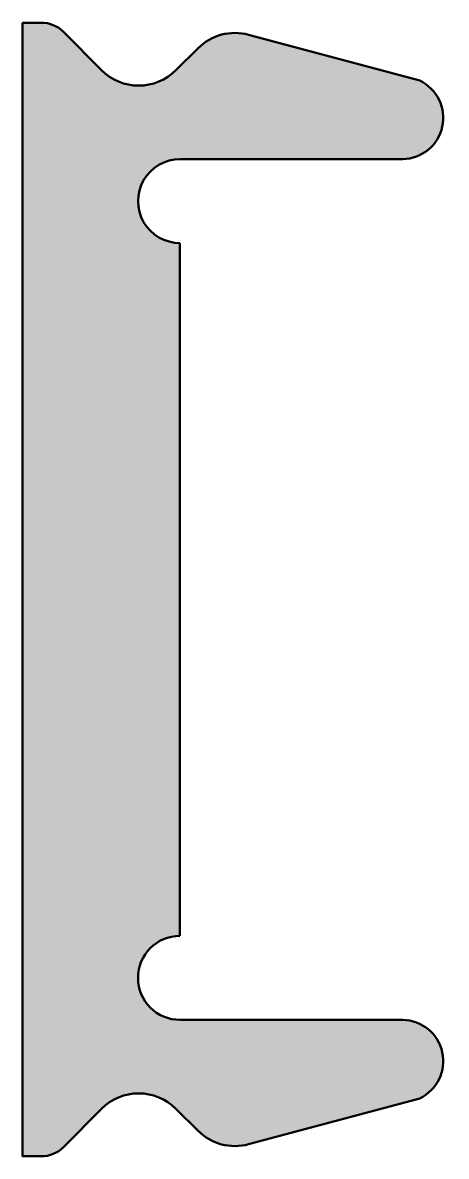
# Model space of a CAD drawing. Extents: x 0.2 to 4.2, y -15 to -4.2.
import ezdxf

# ---------------------------------------------------------------- set-up
doc = ezdxf.new("R2010")
doc.units = 0
doc.layers.add('0S-Plastic contour', color=254, linetype='Continuous', lineweight=50)
doc.layers.add('0S-Plastic hatch', color=253, linetype='Continuous', lineweight=25)

# ---------------------------------------------------------------- blocks, each defined once
blk = doc.blocks.new('224156__381C7CE2_076F_432D_8FB7_D27636871023_')
at = {"layer": '0S-Plastic hatch'}
h = blk.add_hatch(color=256, dxfattribs=at)
edge = h.paths.add_edge_path()
edge.add_line((0.199999988079071, -4.199998950958252), (0.199999988079071, -14.99999389648437))
edge.add_line((0.199999988079071, -14.99999389648437), (0.376809735114038, -15.00000920468758))
edge.add_arc((0.3768357091399189, -14.70000920581201), 0.2999999999999871, 269.9950393264607, 315.0801888009544)
edge.add_line((0.5892644268536525, -14.9118441412936), (0.953204274177551, -14.54688415527344))
edge.add_ellipse((1.306712235544366, -14.89879047831302), major_axis=(-0.4988045097480209, 0), ratio=1, start_angle=224.872383710006, end_angle=315.13008945352396, ccw=False)
edge.add_line((1.660205006599429, -14.54686889648437), (1.873888809810188, -14.7581084536673))
edge.add_arc((2.225402673658826, -14.40252723436261), 0.5000000000000048, 225.3295734006984, 285.0047529470716)
edge.add_line((2.354852259748255, -14.8854794107334), (3.987292289733886, -14.44792327880859))
edge.add_arc((3.816998645307339, -14.09330014794873), 0.3933922854771387, 295.6507933389566, 448.9368353466629)
edge.add_line((3.824297904968261, -13.6999755859375), (1.699999928474426, -13.70000610351562))
edge.add_ellipse((1.699999928474426, -13.29999694824218), major_axis=(-0.4000091552734393, 0), ratio=1, start_angle=-89.99999999999989, end_angle=90.00000000000011, ccw=False)
edge.add_line((1.699999928474426, -12.89998779296875), (1.699999928474426, -6.300005054473877))
edge.add_ellipse((1.699999928474426, -5.899995899200439), major_axis=(-0.4000091552734384, 0), ratio=1, start_angle=-90, end_angle=90.00000000000011, ccw=False)
edge.add_line((1.699999928474426, -5.499986743927), (3.824328422546387, -5.500017261505126))
edge.add_arc((3.817005612733952, -5.106694516011528), 0.3933909069439337, 271.0665989552554, 424.3502359587957)
edge.add_line((3.987292289733887, -4.752069568634034), (2.354852259748256, -4.314513436709225))
edge.add_arc((2.225402673658821, -4.797465613080005), 0.4999999999999985, 74.99524705292745, 134.6704265993016)
edge.add_line((1.873888809810186, -4.441884393775326), (1.660205006599425, -4.653123950958251))
edge.add_ellipse((1.306712235544365, -4.301202369129605), major_axis=(-0.4988045097480184, 0), ratio=1, start_angle=44.86991054647609, end_angle=135.127616289994, ccw=False)
edge.add_line((0.9532042741775512, -4.653108692169189), (0.589271949640743, -4.288156335366879))
edge.add_arc((0.3768432566956959, -4.499991295686599), 0.2999999999999972, 44.9198178983256, 90.00248033677418)
edge.add_line((0.3768302696827197, -4.199991295967706), (0.199999988079071, -4.199998950958252))
at = {"layer": '0S-Plastic contour', "color": 7}
for points in [[(0.3768302696827197, -4.199991295967706), (0.199999988079071, -4.199998950958252)], [(0.199999988079071, -4.199998950958252), (0.199999988079071, -14.99999389648437), (0.376809735114038, -15.00000920468758)], [(0.9532042741775512, -4.653108692169189), (0.589271949640743, -4.288156335366879)], [(3.987292289733887, -4.752069568634034), (2.354852259748256, -4.314513436709225)], [(1.873888809810186, -4.441884393775326), (1.660205006599425, -4.653123950958251)], [(1.699999928474426, -5.499986743927), (3.824328422546387, -5.500017261505126)], [(1.699999928474426, -12.89998779296875), (1.699999928474426, -6.300005054473877)], [(3.824297904968261, -13.6999755859375), (1.699999928474426, -13.70000610351562)], [(2.354852259748255, -14.8854794107334), (3.987292289733886, -14.44792327880859)], [(0.5892644268536525, -14.9118441412936), (0.953204274177551, -14.54688415527344)], [(1.660205006599429, -14.54686889648437), (1.873888809810188, -14.7581084536673)]]:
    blk.add_lwpolyline(points, dxfattribs=at)
for centre, radius, start, end in [((0.3768432566956959, -4.499991295686599), 0.2999999999999972, 44.9198178983256, 90.00248033677418), ((2.225402673658821, -4.797465613080005), 0.4999999999999985, 74.99524705292745, 134.6704265993016), ((3.817005612733952, -5.106694516011528), 0.3933909069439337, 271.0665989552554, 64.35023595879579), ((3.816998645307339, -14.09330014794873), 0.3933922854771387, 295.6507933389566, 88.93683534666292), ((2.225402673658826, -14.40252723436261), 0.5000000000000048, 225.3295734006984, 285.0047529470716), ((0.3768357091399189, -14.70000920581201), 0.2999999999999871, 269.9950393264607, 315.0801888009544)]:
    blk.add_arc(centre, radius, start, end, dxfattribs=at)
at = {"layer": '0S-Plastic contour', "color": 7, "extrusion": (0, 0, -1)}
for centre, radius, start, end in [((-1.306712235544365, -4.301202369129605), 0.4988045097480185, 224.8723837100061, 315.130089453524), ((-1.699999928474426, -5.899995899200439), 0.4000091552734384, 269.9999999999999, 89.99999999999999), ((-1.699999928474426, -13.29999694824218), 0.4000091552734393, 269.9999999999999, 89.99999999999991), ((-1.306712235544366, -14.89879047831302), 0.4988045097480209, 44.86991054647606, 135.127616289994)]:
    blk.add_arc(centre, radius, start, end, dxfattribs=at)
blk = doc.blocks.new('224156__CD6F6DF4_185B_44EC_9D44_51449A86F3A3_')
at = {"layer": '0S-Plastic contour', "color": 7}
blk.add_blockref('224156__381C7CE2_076F_432D_8FB7_D27636871023_', (0, 0), dxfattribs=at)

msp = doc.modelspace()

# ---------------------------------------------------------------- block references
at = {"layer": '0S-Plastic contour', "color": 7}
msp.add_blockref('224156__CD6F6DF4_185B_44EC_9D44_51449A86F3A3_', (0, 0), dxfattribs=at)

doc.saveas('drawing.dxf')
